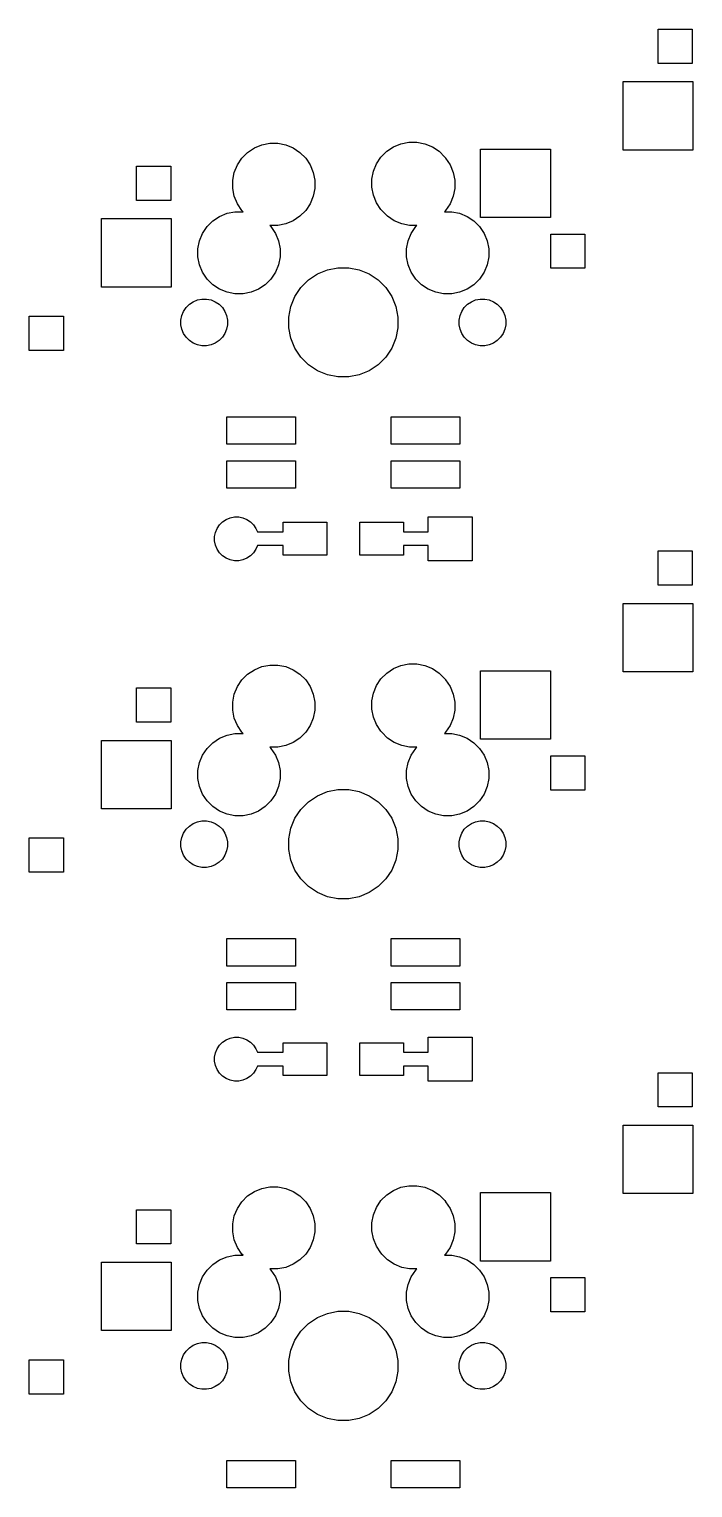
# Model space of a CAD drawing. Extents: x -9 to 124, y -88 to 15.
# Drawn here: x 26.6 to 50.9, y -39.5 to 13.7 of the extents above; entities that cross this region are included whole.
import ezdxf

# ---------------------------------------------------------------- set-up
doc = ezdxf.new("R2010")
doc.units = 0
doc.layers.add('BLACK', color=7, linetype='CONTINUOUS')

msp = doc.modelspace()

# ---------------------------------------------------------------- linework, layer by layer
at = {"layer": 'BLACK', "linetype": 'CONTINUOUS'}
for p, q in [((49.595, 12.455), (49.595, 13.705)), ((49.595, 13.705), (50.845, 13.705)), ((50.845, 13.705), (50.845, 12.455)), ((50.845, 12.455), (49.595, 12.455)), ((48.315, 9.29), (48.315, 11.79)), ((48.315, 11.79), (50.865, 11.79)), ((50.865, 11.79), (50.865, 9.29)), ((34.3949, 8.99619), (34.6038, 9.20513)), ((34.6038, 9.20513), (34.8495, 9.36928)), ((34.8495, 9.36928), (35.1225, 9.48236)), ((35.1225, 9.48236), (35.4123, 9.54)), ((35.4123, 9.54), (35.7077, 9.54)), ((35.7077, 9.54), (35.9975, 9.48236)), ((35.9975, 9.48236), (36.2705, 9.36928)), ((36.2705, 9.36928), (36.5162, 9.20513)), ((36.5162, 9.20513), (36.7251, 8.99619)), ((39.4749, 9.03619), (39.6838, 9.24513)), ((39.6838, 9.24513), (39.9295, 9.40928)), ((39.9295, 9.40928), (40.2025, 9.52236)), ((40.2025, 9.52236), (40.4923, 9.58)), ((40.4923, 9.58), (40.7877, 9.58)), ((40.7877, 9.58), (41.0775, 9.52236)), ((41.0775, 9.52236), (41.3505, 9.40928)), ((41.3505, 9.40928), (41.5962, 9.24513)), ((41.5962, 9.24513), (41.8051, 9.03619)), ((43.115, 6.83), (43.115, 9.33)), ((43.115, 9.33), (45.665, 9.33)), ((45.665, 9.33), (45.665, 6.83)), ((50.865, 9.29), (48.315, 9.29)), ((30.545, 7.455), (30.545, 8.705)), ((30.545, 8.705), (31.795, 8.705)), ((31.795, 8.705), (31.795, 7.455)), ((34.1176, 8.47753), (34.2307, 8.75052)), ((34.2307, 8.75052), (34.3949, 8.99619)), ((36.7251, 8.99619), (36.8893, 8.75052)), ((36.8893, 8.75052), (37.0024, 8.47753)), ((39.1976, 8.51753), (39.3107, 8.79052)), ((39.3107, 8.79052), (39.4749, 9.03619)), ((41.8051, 9.03619), (41.8253, 9.00606)), ((41.8253, 9.00606), (41.8351, 8.99619)), ((41.8351, 8.99619), (41.9993, 8.75052)), ((41.9993, 8.75052), (42.1124, 8.47753)), ((34.06, 8.18774), (34.1176, 8.47753)), ((34.06, 7.89226), (34.06, 8.18774)), ((37.0024, 8.47753), (37.06, 8.18774)), ((37.06, 8.18774), (37.06, 7.89226)), ((39.14, 8.22774), (39.1976, 8.51753)), ((39.14, 7.93226), (39.14, 8.22774)), ((42.1124, 8.47753), (42.17, 8.18774)), ((42.17, 8.18774), (42.17, 7.89226)), ((34.1176, 7.60247), (34.06, 7.89226)), ((34.2307, 7.32948), (34.1176, 7.60247)), ((37.0024, 7.60247), (36.8893, 7.32948)), ((37.06, 7.89226), (37.0024, 7.60247)), ((39.1976, 7.64247), (39.14, 7.93226)), ((39.3107, 7.36948), (39.1976, 7.64247)), ((42.1124, 7.60247), (41.9993, 7.32948)), ((42.17, 7.89226), (42.1124, 7.60247)), ((31.795, 7.455), (30.545, 7.455)), ((33.5795, 6.86928), (33.8525, 6.98236)), ((33.8525, 6.98236), (34.1423, 7.04)), ((34.1423, 7.04), (34.4377, 7.04)), ((34.3949, 7.08381), (34.2307, 7.32948)), ((34.4389, 7.03977), (34.3949, 7.08381)), ((34.4377, 7.04), (34.4389, 7.03977)), ((36.7251, 7.08381), (36.5162, 6.87487)), ((36.8893, 7.32948), (36.7251, 7.08381)), ((39.4749, 7.12381), (39.3107, 7.36948)), ((39.4847, 7.11394), (39.4749, 7.12381)), ((39.5049, 7.08381), (39.4847, 7.11394)), ((39.7138, 6.87487), (39.5049, 7.08381)), ((41.8351, 7.08381), (41.7913, 7.04)), ((41.7913, 7.04), (42.0577, 7.04)), ((41.9993, 7.32948), (41.8351, 7.08381)), ((42.0577, 7.04), (42.3475, 6.98236)), ((42.3475, 6.98236), (42.6205, 6.86928)), ((29.265, 4.29), (29.265, 6.79)), ((29.265, 6.79), (31.815, 6.79)), ((31.815, 6.79), (31.815, 4.29)), ((32.9607, 6.25052), (33.1249, 6.49619)), ((33.1249, 6.49619), (33.3338, 6.70513)), ((33.3338, 6.70513), (33.5795, 6.86928)), ((35.4123, 6.54), (35.4111, 6.54023)), ((35.4111, 6.54023), (35.4551, 6.49619)), ((35.7077, 6.54), (35.4123, 6.54)), ((35.4551, 6.49619), (35.6193, 6.25052)), ((35.9975, 6.59764), (35.7077, 6.54)), ((36.2705, 6.71072), (35.9975, 6.59764)), ((36.5162, 6.87487), (36.2705, 6.71072)), ((39.9595, 6.71072), (39.7138, 6.87487)), ((40.2325, 6.59764), (39.9595, 6.71072)), ((40.5223, 6.54), (40.2325, 6.59764)), ((40.7887, 6.54), (40.5223, 6.54)), ((40.5807, 6.25052), (40.7449, 6.49619)), ((40.7449, 6.49619), (40.7887, 6.54)), ((42.6205, 6.86928), (42.8662, 6.70513)), ((42.8662, 6.70513), (43.0751, 6.49619)), ((43.0751, 6.49619), (43.2393, 6.25052)), ((45.665, 6.83), (43.115, 6.83)), ((32.79, 5.68774), (32.8476, 5.97753)), ((32.8476, 5.97753), (32.9607, 6.25052)), ((35.6193, 6.25052), (35.7324, 5.97753)), ((35.7324, 5.97753), (35.79, 5.68774)), ((40.41, 5.68774), (40.4676, 5.97753)), ((40.4676, 5.97753), (40.5807, 6.25052)), ((43.2393, 6.25052), (43.3524, 5.97753)), ((43.3524, 5.97753), (43.41, 5.68774)), ((45.675, 4.975), (45.675, 6.225)), ((45.675, 6.225), (46.925, 6.225)), ((46.925, 6.225), (46.925, 4.975)), ((32.79, 5.39226), (32.79, 5.68774)), ((32.8476, 5.10247), (32.79, 5.39226)), ((35.79, 5.39226), (35.7324, 5.10247)), ((35.79, 5.68774), (35.79, 5.39226)), ((40.41, 5.39226), (40.41, 5.68774)), ((40.4676, 5.10247), (40.41, 5.39226)), ((43.41, 5.39226), (43.3524, 5.10247)), ((43.41, 5.68774), (43.41, 5.39226)), ((32.9607, 4.82948), (32.8476, 5.10247)), ((33.1249, 4.58381), (32.9607, 4.82948)), ((35.6193, 4.82948), (35.4551, 4.58381)), ((35.7324, 5.10247), (35.6193, 4.82948)), ((37.1555, 4.76697), (37.5184, 4.91728)), ((37.5184, 4.91728), (37.9036, 4.9939)), ((37.9036, 4.9939), (38.2964, 4.9939)), ((38.2964, 4.9939), (38.6816, 4.91728)), ((38.6816, 4.91728), (39.0445, 4.76697)), ((40.5807, 4.82948), (40.4676, 5.10247)), ((40.7449, 4.58381), (40.5807, 4.82948)), ((43.2393, 4.82948), (43.0751, 4.58381)), ((43.3524, 5.10247), (43.2393, 4.82948)), ((46.925, 4.975), (45.675, 4.975)), ((31.815, 4.29), (29.265, 4.29)), ((33.3338, 4.37487), (33.1249, 4.58381)), ((33.5795, 4.21072), (33.3338, 4.37487)), ((35.2462, 4.37487), (35.0005, 4.21072)), ((35.4551, 4.58381), (35.2462, 4.37487)), ((36.333, 3.94447), (36.5512, 4.27104)), ((36.5512, 4.27104), (36.829, 4.54876)), ((36.829, 4.54876), (37.1555, 4.76697)), ((39.0445, 4.76697), (39.371, 4.54876)), ((39.371, 4.54876), (39.6488, 4.27104)), ((39.6488, 4.27104), (39.867, 3.94447)), ((40.9538, 4.37487), (40.7449, 4.58381)), ((41.1995, 4.21072), (40.9538, 4.37487)), ((42.8662, 4.37487), (42.6205, 4.21072)), ((43.0751, 4.58381), (42.8662, 4.37487)), ((32.4776, 3.66094), (32.6169, 3.75406)), ((32.6169, 3.75406), (32.7718, 3.8182)), ((32.7718, 3.8182), (32.9362, 3.8509)), ((32.9362, 3.8509), (33.1038, 3.8509)), ((33.1038, 3.8509), (33.2682, 3.8182)), ((33.2682, 3.8182), (33.4231, 3.75406)), ((33.4231, 3.75406), (33.5624, 3.66094)), ((33.8525, 4.09764), (33.5795, 4.21072)), ((34.1423, 4.04), (33.8525, 4.09764)), ((34.4377, 4.04), (34.1423, 4.04)), ((34.7275, 4.09764), (34.4377, 4.04)), ((35.0005, 4.21072), (34.7275, 4.09764)), ((36.1827, 3.5816), (36.333, 3.94447)), ((39.867, 3.94447), (40.0173, 3.5816)), ((41.4725, 4.09764), (41.1995, 4.21072)), ((41.7623, 4.04), (41.4725, 4.09764)), ((42.0577, 4.04), (41.7623, 4.04)), ((42.3475, 4.09764), (42.0577, 4.04)), ((42.6205, 4.21072), (42.3475, 4.09764)), ((42.6376, 3.66094), (42.7769, 3.75406)), ((42.7769, 3.75406), (42.9318, 3.8182)), ((42.9318, 3.8182), (43.0962, 3.8509)), ((43.0962, 3.8509), (43.2638, 3.8509)), ((43.2638, 3.8509), (43.4282, 3.8182)), ((43.4282, 3.8182), (43.5831, 3.75406)), ((43.5831, 3.75406), (43.7224, 3.66094)), ((26.625, 1.975), (26.625, 3.225)), ((26.625, 3.225), (27.875, 3.225)), ((27.875, 3.225), (27.875, 1.975)), ((32.1691, 3.08381), (32.2018, 3.2482)), ((32.2018, 3.2482), (32.2659, 3.40305)), ((32.2659, 3.40305), (32.3591, 3.54242)), ((32.3591, 3.54242), (32.4776, 3.66094)), ((33.5624, 3.66094), (33.6809, 3.54242)), ((33.6809, 3.54242), (33.7741, 3.40305)), ((33.7741, 3.40305), (33.8382, 3.2482)), ((33.8382, 3.2482), (33.8709, 3.08381)), ((36.1061, 3.19638), (36.1827, 3.5816)), ((36.1061, 2.80362), (36.1061, 3.19638)), ((40.0173, 3.5816), (40.0939, 3.19638)), ((40.0939, 3.19638), (40.0939, 2.80362)), ((42.3291, 3.08381), (42.3618, 3.2482)), ((42.3618, 3.2482), (42.4259, 3.40305)), ((42.4259, 3.40305), (42.5191, 3.54242)), ((42.5191, 3.54242), (42.6376, 3.66094)), ((43.7224, 3.66094), (43.8409, 3.54242)), ((43.8409, 3.54242), (43.9341, 3.40305)), ((43.9341, 3.40305), (43.9982, 3.2482)), ((43.9982, 3.2482), (44.0309, 3.08381)), ((32.1691, 2.91619), (32.1691, 3.08381)), ((32.2018, 2.7518), (32.1691, 2.91619)), ((32.2659, 2.59695), (32.2018, 2.7518)), ((33.8382, 2.7518), (33.7741, 2.59695)), ((33.8709, 2.91619), (33.8382, 2.7518)), ((33.8709, 3.08381), (33.8709, 2.91619)), ((36.1827, 2.4184), (36.1061, 2.80362)), ((40.0939, 2.80362), (40.0173, 2.4184)), ((42.3291, 2.91619), (42.3291, 3.08381)), ((42.3618, 2.7518), (42.3291, 2.91619)), ((42.4259, 2.59695), (42.3618, 2.7518)), ((43.9982, 2.7518), (43.9341, 2.59695)), ((44.0309, 2.91619), (43.9982, 2.7518)), ((44.0309, 3.08381), (44.0309, 2.91619)), ((32.3591, 2.45758), (32.2659, 2.59695)), ((32.4776, 2.33906), (32.3591, 2.45758)), ((32.6169, 2.24594), (32.4776, 2.33906)), ((32.7718, 2.1818), (32.6169, 2.24594)), ((32.9362, 2.1491), (32.7718, 2.1818)), ((33.1038, 2.1491), (32.9362, 2.1491)), ((33.2682, 2.1818), (33.1038, 2.1491)), ((33.4231, 2.24594), (33.2682, 2.1818)), ((33.5624, 2.33906), (33.4231, 2.24594)), ((33.6809, 2.45758), (33.5624, 2.33906)), ((33.7741, 2.59695), (33.6809, 2.45758)), ((36.333, 2.05553), (36.1827, 2.4184)), ((40.0173, 2.4184), (39.867, 2.05553)), ((42.5191, 2.45758), (42.4259, 2.59695)), ((42.6376, 2.33906), (42.5191, 2.45758)), ((42.7769, 2.24594), (42.6376, 2.33906)), ((42.9318, 2.1818), (42.7769, 2.24594)), ((43.0962, 2.1491), (42.9318, 2.1818)), ((43.2638, 2.1491), (43.0962, 2.1491)), ((43.4282, 2.1818), (43.2638, 2.1491)), ((43.5831, 2.24594), (43.4282, 2.1818)), ((43.7224, 2.33906), (43.5831, 2.24594)), ((43.8409, 2.45758), (43.7224, 2.33906)), ((43.9341, 2.59695), (43.8409, 2.45758)), ((27.875, 1.975), (26.625, 1.975)), ((36.5512, 1.72896), (36.333, 2.05553)), ((36.829, 1.45124), (36.5512, 1.72896)), ((39.6488, 1.72896), (39.371, 1.45124)), ((39.867, 2.05553), (39.6488, 1.72896)), ((37.1555, 1.23303), (36.829, 1.45124)), ((37.5184, 1.08272), (37.1555, 1.23303)), ((37.9036, 1.0061), (37.5184, 1.08272)), ((38.6816, 1.08272), (38.2964, 1.0061)), ((39.0445, 1.23303), (38.6816, 1.08272)), ((39.371, 1.45124), (39.0445, 1.23303)), ((38.2964, 1.0061), (37.9036, 1.0061)), ((33.85, -1.45), (33.85, -0.45)), ((33.85, -0.45), (36.35, -0.45)), ((36.35, -0.45), (36.35, -1.45)), ((39.85, -1.45), (39.85, -0.45)), ((39.85, -0.45), (42.35, -0.45)), ((42.35, -0.45), (42.35, -1.45)), ((36.35, -1.45), (33.85, -1.45)), ((42.35, -1.45), (39.85, -1.45)), ((33.85, -3.05), (33.85, -2.05)), ((33.85, -2.05), (36.35, -2.05)), ((36.35, -2.05), (36.35, -3.05)), ((39.85, -3.05), (39.85, -2.05)), ((39.85, -2.05), (42.35, -2.05)), ((42.35, -2.05), (42.35, -3.05)), ((36.35, -3.05), (33.85, -3.05)), ((42.35, -3.05), (39.85, -3.05)), ((33.69, -4.2786), (33.8211, -4.19105)), ((33.8211, -4.19105), (33.9666, -4.13074)), ((33.9666, -4.13074), (34.1212, -4.1)), ((34.1212, -4.1), (34.2788, -4.1)), ((34.2788, -4.1), (34.4334, -4.13074)), ((34.4334, -4.13074), (34.5789, -4.19105)), ((34.5789, -4.19105), (34.71, -4.2786)), ((41.2, -4.65), (41.2, -4.1)), ((41.2, -4.1), (42.8, -4.1)), ((42.8, -4.1), (42.8, -5.7)), ((33.4, -4.82121), (33.4307, -4.66665)), ((33.4307, -4.66665), (33.491, -4.52106)), ((33.491, -4.52106), (33.5786, -4.39003)), ((33.5786, -4.39003), (33.69, -4.2786)), ((34.71, -4.2786), (34.8214, -4.39003)), ((34.8214, -4.39003), (34.909, -4.52106)), ((34.909, -4.52106), (34.9624, -4.65)), ((34.9624, -4.65), (35.9, -4.65)), ((35.9, -4.65), (35.9, -4.3)), ((35.9, -4.3), (37.5, -4.3)), ((37.5, -4.3), (37.5, -5.5)), ((38.7, -5.5), (38.7, -4.3)), ((38.7, -4.3), (40.3, -4.3)), ((40.3, -4.3), (40.3, -4.65)), ((40.3, -4.65), (41.2, -4.65)), ((33.4, -4.97879), (33.4, -4.82121)), ((33.4307, -5.13335), (33.4, -4.97879)), ((33.491, -5.27894), (33.4307, -5.13335)), ((33.5786, -5.40997), (33.491, -5.27894)), ((34.909, -5.27894), (34.8214, -5.40997)), ((34.9624, -5.15), (34.909, -5.27894)), ((35.9, -5.15), (34.9624, -5.15)), ((35.9, -5.5), (35.9, -5.15)), ((41.2, -5.15), (40.3, -5.15)), ((40.3, -5.15), (40.3, -5.5)), ((41.2, -5.7), (41.2, -5.15)), ((33.69, -5.5214), (33.5786, -5.40997)), ((33.8211, -5.60895), (33.69, -5.5214)), ((33.9666, -5.66926), (33.8211, -5.60895)), ((34.1212, -5.7), (33.9666, -5.66926)), ((34.2788, -5.7), (34.1212, -5.7)), ((34.4334, -5.66926), (34.2788, -5.7)), ((34.5789, -5.60895), (34.4334, -5.66926)), ((34.71, -5.5214), (34.5789, -5.60895)), ((34.8214, -5.40997), (34.71, -5.5214)), ((37.5, -5.5), (35.9, -5.5)), ((40.3, -5.5), (38.7, -5.5)), ((42.8, -5.7), (41.2, -5.7)), ((49.595, -6.595), (49.595, -5.345)), ((49.595, -5.345), (50.845, -5.345)), ((50.845, -5.345), (50.845, -6.595)), ((50.845, -6.595), (49.595, -6.595)), ((48.315, -9.76), (48.315, -7.26)), ((48.315, -7.26), (50.865, -7.26)), ((50.865, -7.26), (50.865, -9.76)), ((34.8495, -9.68072), (35.1225, -9.56764)), ((35.1225, -9.56764), (35.4123, -9.51)), ((35.4123, -9.51), (35.7077, -9.51)), ((35.7077, -9.51), (35.9975, -9.56764)), ((35.9975, -9.56764), (36.2705, -9.68072)), ((39.9295, -9.64072), (40.2025, -9.52764)), ((40.2025, -9.52764), (40.4923, -9.47)), ((40.4923, -9.47), (40.7877, -9.47)), ((40.7877, -9.47), (41.0775, -9.52764)), ((41.0775, -9.52764), (41.3505, -9.64072)), ((34.2307, -10.2995), (34.3949, -10.0538)), ((34.3949, -10.0538), (34.6038, -9.84487)), ((34.6038, -9.84487), (34.8495, -9.68072)), ((36.2705, -9.68072), (36.5162, -9.84487)), ((36.5162, -9.84487), (36.7251, -10.0538)), ((36.7251, -10.0538), (36.8893, -10.2995)), ((39.3107, -10.2595), (39.4749, -10.0138)), ((39.4749, -10.0138), (39.6838, -9.80487)), ((39.6838, -9.80487), (39.9295, -9.64072)), ((41.3505, -9.64072), (41.5962, -9.80487)), ((41.5962, -9.80487), (41.8051, -10.0138)), ((41.8051, -10.0138), (41.8253, -10.0439)), ((41.8253, -10.0439), (41.8351, -10.0538)), ((41.8351, -10.0538), (41.9993, -10.2995)), ((43.115, -12.22), (43.115, -9.72)), ((43.115, -9.72), (45.665, -9.72)), ((45.665, -9.72), (45.665, -12.22)), ((50.865, -9.76), (48.315, -9.76)), ((30.545, -11.595), (30.545, -10.345)), ((30.545, -10.345), (31.795, -10.345)), ((31.795, -10.345), (31.795, -11.595)), ((34.06, -10.8623), (34.1176, -10.5725)), ((34.1176, -10.5725), (34.2307, -10.2995)), ((36.8893, -10.2995), (37.0024, -10.5725)), ((37.0024, -10.5725), (37.06, -10.8623)), ((39.14, -10.8223), (39.1976, -10.5325)), ((39.1976, -10.5325), (39.3107, -10.2595)), ((41.9993, -10.2995), (42.1124, -10.5725)), ((42.1124, -10.5725), (42.17, -10.8623)), ((34.06, -11.1577), (34.06, -10.8623)), ((34.1176, -11.4475), (34.06, -11.1577)), ((37.06, -11.1577), (37.0024, -11.4475)), ((37.06, -10.8623), (37.06, -11.1577)), ((39.14, -11.1177), (39.14, -10.8223)), ((39.1976, -11.4075), (39.14, -11.1177)), ((42.17, -11.1577), (42.1124, -11.4475)), ((42.17, -10.8623), (42.17, -11.1577)), ((31.795, -11.595), (30.545, -11.595)), ((34.2307, -11.7205), (34.1176, -11.4475)), ((37.0024, -11.4475), (36.8893, -11.7205)), ((39.3107, -11.6805), (39.1976, -11.4075)), ((39.4749, -11.9262), (39.3107, -11.6805)), ((42.1124, -11.4475), (41.9993, -11.7205)), ((33.3338, -12.3449), (33.5795, -12.1807)), ((33.5795, -12.1807), (33.8525, -12.0676)), ((33.8525, -12.0676), (34.1423, -12.01)), ((34.1423, -12.01), (34.4377, -12.01)), ((34.3949, -11.9662), (34.2307, -11.7205)), ((34.4389, -12.0102), (34.3949, -11.9662)), ((34.4377, -12.01), (34.4389, -12.0102)), ((36.5162, -12.1751), (36.2705, -12.3393)), ((36.7251, -11.9662), (36.5162, -12.1751)), ((36.8893, -11.7205), (36.7251, -11.9662)), ((39.4847, -11.9361), (39.4749, -11.9262)), ((39.5049, -11.9662), (39.4847, -11.9361)), ((39.7138, -12.1751), (39.5049, -11.9662)), ((39.9595, -12.3393), (39.7138, -12.1751)), ((41.8351, -11.9662), (41.7913, -12.01)), ((41.7913, -12.01), (42.0577, -12.01)), ((41.9993, -11.7205), (41.8351, -11.9662)), ((42.0577, -12.01), (42.3475, -12.0676)), ((42.3475, -12.0676), (42.6205, -12.1807)), ((42.6205, -12.1807), (42.8662, -12.3449)), ((45.665, -12.22), (43.115, -12.22)), ((29.265, -14.76), (29.265, -12.26)), ((29.265, -12.26), (31.815, -12.26)), ((31.815, -12.26), (31.815, -14.76)), ((32.9607, -12.7995), (33.1249, -12.5538)), ((33.1249, -12.5538), (33.3338, -12.3449)), ((35.4123, -12.51), (35.4111, -12.5098)), ((35.4111, -12.5098), (35.4551, -12.5538)), ((35.7077, -12.51), (35.4123, -12.51)), ((35.4551, -12.5538), (35.6193, -12.7995)), ((35.9975, -12.4524), (35.7077, -12.51)), ((36.2705, -12.3393), (35.9975, -12.4524)), ((40.2325, -12.4524), (39.9595, -12.3393)), ((40.5223, -12.51), (40.2325, -12.4524)), ((40.7887, -12.51), (40.5223, -12.51)), ((40.5807, -12.7995), (40.7449, -12.5538)), ((40.7449, -12.5538), (40.7887, -12.51)), ((42.8662, -12.3449), (43.0751, -12.5538)), ((43.0751, -12.5538), (43.2393, -12.7995)), ((32.79, -13.3623), (32.8476, -13.0725)), ((32.8476, -13.0725), (32.9607, -12.7995)), ((35.6193, -12.7995), (35.7324, -13.0725)), ((35.7324, -13.0725), (35.79, -13.3623)), ((40.41, -13.3623), (40.4676, -13.0725)), ((40.4676, -13.0725), (40.5807, -12.7995)), ((43.2393, -12.7995), (43.3524, -13.0725)), ((43.3524, -13.0725), (43.41, -13.3623)), ((45.675, -14.075), (45.675, -12.825)), ((45.675, -12.825), (46.925, -12.825)), ((46.925, -12.825), (46.925, -14.075)), ((32.79, -13.6577), (32.79, -13.3623)), ((32.8476, -13.9475), (32.79, -13.6577)), ((35.79, -13.6577), (35.7324, -13.9475)), ((35.79, -13.3623), (35.79, -13.6577)), ((40.41, -13.6577), (40.41, -13.3623)), ((40.4676, -13.9475), (40.41, -13.6577)), ((43.41, -13.6577), (43.3524, -13.9475)), ((43.41, -13.3623), (43.41, -13.6577)), ((32.9607, -14.2205), (32.8476, -13.9475)), ((33.1249, -14.4662), (32.9607, -14.2205)), ((35.6193, -14.2205), (35.4551, -14.4662)), ((35.7324, -13.9475), (35.6193, -14.2205)), ((36.829, -14.5012), (37.1555, -14.283)), ((37.1555, -14.283), (37.5184, -14.1327)), ((37.5184, -14.1327), (37.9036, -14.0561)), ((37.9036, -14.0561), (38.2964, -14.0561)), ((38.2964, -14.0561), (38.6816, -14.1327)), ((38.6816, -14.1327), (39.0445, -14.283)), ((39.0445, -14.283), (39.371, -14.5012)), ((40.5807, -14.2205), (40.4676, -13.9475)), ((40.7449, -14.4662), (40.5807, -14.2205)), ((43.2393, -14.2205), (43.0751, -14.4662)), ((43.3524, -13.9475), (43.2393, -14.2205)), ((46.925, -14.075), (45.675, -14.075)), ((31.815, -14.76), (29.265, -14.76)), ((33.3338, -14.6751), (33.1249, -14.4662)), ((33.5795, -14.8393), (33.3338, -14.6751)), ((33.8525, -14.9524), (33.5795, -14.8393)), ((35.0005, -14.8393), (34.7275, -14.9524)), ((35.2462, -14.6751), (35.0005, -14.8393)), ((35.4551, -14.4662), (35.2462, -14.6751)), ((36.333, -15.1055), (36.5512, -14.779)), ((36.5512, -14.779), (36.829, -14.5012)), ((39.371, -14.5012), (39.6488, -14.779)), ((39.6488, -14.779), (39.867, -15.1055)), ((40.9538, -14.6751), (40.7449, -14.4662)), ((41.1995, -14.8393), (40.9538, -14.6751)), ((41.4725, -14.9524), (41.1995, -14.8393)), ((42.6205, -14.8393), (42.3475, -14.9524)), ((42.8662, -14.6751), (42.6205, -14.8393)), ((43.0751, -14.4662), (42.8662, -14.6751)), ((32.3591, -15.5076), (32.4776, -15.3891)), ((32.4776, -15.3891), (32.6169, -15.2959)), ((32.6169, -15.2959), (32.7718, -15.2318)), ((32.7718, -15.2318), (32.9362, -15.1991)), ((32.9362, -15.1991), (33.1038, -15.1991)), ((33.1038, -15.1991), (33.2682, -15.2318)), ((33.2682, -15.2318), (33.4231, -15.2959)), ((33.4231, -15.2959), (33.5624, -15.3891)), ((33.5624, -15.3891), (33.6809, -15.5076)), ((34.1423, -15.01), (33.8525, -14.9524)), ((34.4377, -15.01), (34.1423, -15.01)), ((34.7275, -14.9524), (34.4377, -15.01)), ((36.1827, -15.4684), (36.333, -15.1055)), ((39.867, -15.1055), (40.0173, -15.4684)), ((41.7623, -15.01), (41.4725, -14.9524)), ((42.0577, -15.01), (41.7623, -15.01)), ((42.3475, -14.9524), (42.0577, -15.01)), ((42.5191, -15.5076), (42.6376, -15.3891)), ((42.6376, -15.3891), (42.7769, -15.2959)), ((42.7769, -15.2959), (42.9318, -15.2318)), ((42.9318, -15.2318), (43.0962, -15.1991)), ((43.0962, -15.1991), (43.2638, -15.1991)), ((43.2638, -15.1991), (43.4282, -15.2318)), ((43.4282, -15.2318), (43.5831, -15.2959)), ((43.5831, -15.2959), (43.7224, -15.3891)), ((43.7224, -15.3891), (43.8409, -15.5076)), ((26.625, -17.075), (26.625, -15.825)), ((26.625, -15.825), (27.875, -15.825)), ((27.875, -15.825), (27.875, -17.075)), ((32.1691, -15.9662), (32.2018, -15.8018)), ((32.1691, -16.1338), (32.1691, -15.9662)), ((32.2018, -15.8018), (32.2659, -15.6469)), ((32.2659, -15.6469), (32.3591, -15.5076)), ((33.6809, -15.5076), (33.7741, -15.6469)), ((33.7741, -15.6469), (33.8382, -15.8018)), ((33.8382, -15.8018), (33.8709, -15.9662)), ((33.8709, -15.9662), (33.8709, -16.1338)), ((36.1061, -15.8536), (36.1827, -15.4684)), ((36.1061, -16.2464), (36.1061, -15.8536)), ((40.0173, -15.4684), (40.0939, -15.8536)), ((40.0939, -15.8536), (40.0939, -16.2464)), ((42.3291, -15.9662), (42.3618, -15.8018)), ((42.3291, -16.1338), (42.3291, -15.9662)), ((42.3618, -15.8018), (42.4259, -15.6469)), ((42.4259, -15.6469), (42.5191, -15.5076)), ((43.8409, -15.5076), (43.9341, -15.6469)), ((43.9341, -15.6469), (43.9982, -15.8018)), ((43.9982, -15.8018), (44.0309, -15.9662)), ((44.0309, -15.9662), (44.0309, -16.1338)), ((32.2018, -16.2982), (32.1691, -16.1338)), ((32.2659, -16.4531), (32.2018, -16.2982)), ((32.3591, -16.5924), (32.2659, -16.4531)), ((33.7741, -16.4531), (33.6809, -16.5924)), ((33.8382, -16.2982), (33.7741, -16.4531)), ((33.8709, -16.1338), (33.8382, -16.2982)), ((36.1827, -16.6316), (36.1061, -16.2464)), ((40.0939, -16.2464), (40.0173, -16.6316)), ((42.3618, -16.2982), (42.3291, -16.1338)), ((42.4259, -16.4531), (42.3618, -16.2982)), ((42.5191, -16.5924), (42.4259, -16.4531)), ((43.9341, -16.4531), (43.8409, -16.5924)), ((43.9982, -16.2982), (43.9341, -16.4531)), ((44.0309, -16.1338), (43.9982, -16.2982)), ((32.4776, -16.7109), (32.3591, -16.5924)), ((32.6169, -16.8041), (32.4776, -16.7109)), ((32.7718, -16.8682), (32.6169, -16.8041)), ((32.9362, -16.9009), (32.7718, -16.8682)), ((33.1038, -16.9009), (32.9362, -16.9009)), ((33.2682, -16.8682), (33.1038, -16.9009)), ((33.4231, -16.8041), (33.2682, -16.8682)), ((33.5624, -16.7109), (33.4231, -16.8041)), ((33.6809, -16.5924), (33.5624, -16.7109)), ((36.333, -16.9945), (36.1827, -16.6316)), ((36.5512, -17.321), (36.333, -16.9945)), ((39.867, -16.9945), (39.6488, -17.321)), ((40.0173, -16.6316), (39.867, -16.9945)), ((42.6376, -16.7109), (42.5191, -16.5924)), ((42.7769, -16.8041), (42.6376, -16.7109)), ((42.9318, -16.8682), (42.7769, -16.8041)), ((43.0962, -16.9009), (42.9318, -16.8682)), ((43.2638, -16.9009), (43.0962, -16.9009)), ((43.4282, -16.8682), (43.2638, -16.9009)), ((43.5831, -16.8041), (43.4282, -16.8682)), ((43.7224, -16.7109), (43.5831, -16.8041)), ((43.8409, -16.5924), (43.7224, -16.7109)), ((27.875, -17.075), (26.625, -17.075)), ((36.829, -17.5988), (36.5512, -17.321)), ((39.6488, -17.321), (39.371, -17.5988)), ((37.1555, -17.817), (36.829, -17.5988)), ((37.5184, -17.9673), (37.1555, -17.817)), ((37.9036, -18.0439), (37.5184, -17.9673)), ((38.2964, -18.0439), (37.9036, -18.0439)), ((38.6816, -17.9673), (38.2964, -18.0439)), ((39.0445, -17.817), (38.6816, -17.9673)), ((39.371, -17.5988), (39.0445, -17.817)), ((33.85, -20.5), (33.85, -19.5)), ((33.85, -19.5), (36.35, -19.5)), ((36.35, -19.5), (36.35, -20.5)), ((39.85, -20.5), (39.85, -19.5)), ((39.85, -19.5), (42.35, -19.5)), ((42.35, -19.5), (42.35, -20.5)), ((36.35, -20.5), (33.85, -20.5)), ((42.35, -20.5), (39.85, -20.5)), ((33.85, -22.1), (33.85, -21.1)), ((33.85, -21.1), (36.35, -21.1)), ((36.35, -21.1), (36.35, -22.1)), ((39.85, -22.1), (39.85, -21.1)), ((39.85, -21.1), (42.35, -21.1)), ((42.35, -21.1), (42.35, -22.1)), ((36.35, -22.1), (33.85, -22.1)), ((42.35, -22.1), (39.85, -22.1)), ((33.491, -23.5211), (33.5786, -23.39)), ((33.5786, -23.39), (33.69, -23.2786)), ((33.69, -23.2786), (33.8211, -23.191)), ((33.8211, -23.191), (33.9666, -23.1307)), ((33.9666, -23.1307), (34.1212, -23.1)), ((34.1212, -23.1), (34.2788, -23.1)), ((34.2788, -23.1), (34.4334, -23.1307)), ((34.4334, -23.1307), (34.5789, -23.191)), ((34.5789, -23.191), (34.71, -23.2786)), ((34.71, -23.2786), (34.8214, -23.39)), ((34.8214, -23.39), (34.909, -23.5211)), ((35.9, -23.65), (35.9, -23.3)), ((35.9, -23.3), (37.5, -23.3)), ((37.5, -23.3), (37.5, -24.5)), ((38.7, -24.5), (38.7, -23.3)), ((38.7, -23.3), (40.3, -23.3)), ((40.3, -23.3), (40.3, -23.65)), ((41.2, -23.65), (41.2, -23.1)), ((41.2, -23.1), (42.8, -23.1)), ((42.8, -23.1), (42.8, -24.7)), ((33.4, -23.8212), (33.4307, -23.6666)), ((33.4, -23.9788), (33.4, -23.8212)), ((33.4307, -23.6666), (33.491, -23.5211)), ((34.909, -23.5211), (34.9624, -23.65)), ((34.9624, -23.65), (35.9, -23.65)), ((40.3, -23.65), (41.2, -23.65)), ((33.4307, -24.1334), (33.4, -23.9788)), ((33.491, -24.2789), (33.4307, -24.1334)), ((33.5786, -24.41), (33.491, -24.2789)), ((33.69, -24.5214), (33.5786, -24.41)), ((34.8214, -24.41), (34.71, -24.5214)), ((34.909, -24.2789), (34.8214, -24.41)), ((34.9624, -24.15), (34.909, -24.2789)), ((35.9, -24.15), (34.9624, -24.15)), ((35.9, -24.5), (35.9, -24.15)), ((41.2, -24.15), (40.3, -24.15)), ((40.3, -24.15), (40.3, -24.5)), ((41.2, -24.7), (41.2, -24.15)), ((49.595, -25.645), (49.595, -24.395)), ((49.595, -24.395), (50.845, -24.395)), ((50.845, -24.395), (50.845, -25.645)), ((33.8211, -24.609), (33.69, -24.5214)), ((33.9666, -24.6693), (33.8211, -24.609)), ((34.1212, -24.7), (33.9666, -24.6693)), ((34.2788, -24.7), (34.1212, -24.7)), ((34.4334, -24.6693), (34.2788, -24.7)), ((34.5789, -24.609), (34.4334, -24.6693)), ((34.71, -24.5214), (34.5789, -24.609)), ((37.5, -24.5), (35.9, -24.5)), ((40.3, -24.5), (38.7, -24.5)), ((42.8, -24.7), (41.2, -24.7)), ((50.845, -25.645), (49.595, -25.645)), ((48.315, -28.81), (48.315, -26.31)), ((48.315, -26.31), (50.865, -26.31)), ((50.865, -26.31), (50.865, -28.81)), ((34.6038, -28.8949), (34.8495, -28.7307)), ((34.8495, -28.7307), (35.1225, -28.6176)), ((35.1225, -28.6176), (35.4123, -28.56)), ((35.4123, -28.56), (35.7077, -28.56)), ((35.7077, -28.56), (35.9975, -28.6176)), ((35.9975, -28.6176), (36.2705, -28.7307)), ((36.2705, -28.7307), (36.5162, -28.8949)), ((39.6838, -28.8549), (39.9295, -28.6907)), ((39.9295, -28.6907), (40.2025, -28.5776)), ((40.2025, -28.5776), (40.4923, -28.52)), ((40.4923, -28.52), (40.7877, -28.52)), ((40.7877, -28.52), (41.0775, -28.5776)), ((41.0775, -28.5776), (41.3505, -28.6907)), ((41.3505, -28.6907), (41.5962, -28.8549)), ((34.2307, -29.3495), (34.3949, -29.1038)), ((34.3949, -29.1038), (34.6038, -28.8949)), ((36.5162, -28.8949), (36.7251, -29.1038)), ((36.7251, -29.1038), (36.8893, -29.3495)), ((39.3107, -29.3095), (39.4749, -29.0638)), ((39.4749, -29.0638), (39.6838, -28.8549)), ((41.5962, -28.8549), (41.8051, -29.0638)), ((41.8051, -29.0638), (41.8253, -29.0939)), ((41.8253, -29.0939), (41.8351, -29.1038)), ((41.8351, -29.1038), (41.9993, -29.3495)), ((43.115, -31.27), (43.115, -28.77)), ((43.115, -28.77), (45.665, -28.77)), ((45.665, -28.77), (45.665, -31.27)), ((50.865, -28.81), (48.315, -28.81)), ((30.545, -30.645), (30.545, -29.395)), ((30.545, -29.395), (31.795, -29.395)), ((31.795, -29.395), (31.795, -30.645)), ((34.06, -29.9123), (34.1176, -29.6225)), ((34.1176, -29.6225), (34.2307, -29.3495)), ((36.8893, -29.3495), (37.0024, -29.6225)), ((37.0024, -29.6225), (37.06, -29.9123)), ((39.14, -29.8723), (39.1976, -29.5825)), ((39.1976, -29.5825), (39.3107, -29.3095)), ((41.9993, -29.3495), (42.1124, -29.6225)), ((42.1124, -29.6225), (42.17, -29.9123)), ((34.06, -30.2077), (34.06, -29.9123)), ((34.1176, -30.4975), (34.06, -30.2077)), ((37.06, -30.2077), (37.0024, -30.4975)), ((37.06, -29.9123), (37.06, -30.2077)), ((39.14, -30.1677), (39.14, -29.8723)), ((39.1976, -30.4575), (39.14, -30.1677)), ((42.17, -30.2077), (42.1124, -30.4975)), ((42.17, -29.9123), (42.17, -30.2077)), ((31.795, -30.645), (30.545, -30.645)), ((34.2307, -30.7705), (34.1176, -30.4975)), ((34.3949, -31.0162), (34.2307, -30.7705)), ((36.8893, -30.7705), (36.7251, -31.0162)), ((37.0024, -30.4975), (36.8893, -30.7705)), ((39.3107, -30.7305), (39.1976, -30.4575)), ((39.4749, -30.9762), (39.3107, -30.7305)), ((41.9993, -30.7705), (41.8351, -31.0162)), ((42.1124, -30.4975), (41.9993, -30.7705)), ((29.265, -33.81), (29.265, -31.31)), ((29.265, -31.31), (31.815, -31.31)), ((31.815, -31.31), (31.815, -33.81)), ((33.1249, -31.6038), (33.3338, -31.3949)), ((33.3338, -31.3949), (33.5795, -31.2307)), ((33.5795, -31.2307), (33.8525, -31.1176)), ((33.8525, -31.1176), (34.1423, -31.06)), ((34.1423, -31.06), (34.4377, -31.06)), ((34.4389, -31.0602), (34.3949, -31.0162)), ((34.4377, -31.06), (34.4389, -31.0602)), ((36.2705, -31.3893), (35.9975, -31.5024)), ((36.5162, -31.2251), (36.2705, -31.3893)), ((36.7251, -31.0162), (36.5162, -31.2251)), ((39.4847, -30.9861), (39.4749, -30.9762)), ((39.5049, -31.0162), (39.4847, -30.9861)), ((39.7138, -31.2251), (39.5049, -31.0162)), ((39.9595, -31.3893), (39.7138, -31.2251)), ((40.2325, -31.5024), (39.9595, -31.3893)), ((41.8351, -31.0162), (41.7913, -31.06)), ((41.7913, -31.06), (42.0577, -31.06)), ((42.0577, -31.06), (42.3475, -31.1176)), ((42.3475, -31.1176), (42.6205, -31.2307)), ((42.6205, -31.2307), (42.8662, -31.3949)), ((42.8662, -31.3949), (43.0751, -31.6038)), ((45.665, -31.27), (43.115, -31.27)), ((32.8476, -32.1225), (32.9607, -31.8495)), ((32.9607, -31.8495), (33.1249, -31.6038)), ((35.4123, -31.56), (35.4111, -31.5598)), ((35.4111, -31.5598), (35.4551, -31.6038)), ((35.7077, -31.56), (35.4123, -31.56)), ((35.4551, -31.6038), (35.6193, -31.8495)), ((35.6193, -31.8495), (35.7324, -32.1225)), ((35.9975, -31.5024), (35.7077, -31.56)), ((40.5223, -31.56), (40.2325, -31.5024)), ((40.4676, -32.1225), (40.5807, -31.8495)), ((40.7887, -31.56), (40.5223, -31.56)), ((40.5807, -31.8495), (40.7449, -31.6038)), ((40.7449, -31.6038), (40.7887, -31.56)), ((43.0751, -31.6038), (43.2393, -31.8495)), ((43.2393, -31.8495), (43.3524, -32.1225)), ((45.675, -33.125), (45.675, -31.875)), ((45.675, -31.875), (46.925, -31.875)), ((46.925, -31.875), (46.925, -33.125)), ((32.79, -32.4123), (32.8476, -32.1225)), ((32.79, -32.7077), (32.79, -32.4123)), ((35.7324, -32.1225), (35.79, -32.4123)), ((35.79, -32.4123), (35.79, -32.7077)), ((40.41, -32.4123), (40.4676, -32.1225)), ((40.41, -32.7077), (40.41, -32.4123)), ((43.3524, -32.1225), (43.41, -32.4123)), ((43.41, -32.4123), (43.41, -32.7077)), ((32.8476, -32.9975), (32.79, -32.7077)), ((32.9607, -33.2705), (32.8476, -32.9975)), ((35.7324, -32.9975), (35.6193, -33.2705)), ((35.79, -32.7077), (35.7324, -32.9975)), ((40.4676, -32.9975), (40.41, -32.7077)), ((40.5807, -33.2705), (40.4676, -32.9975)), ((43.3524, -32.9975), (43.2393, -33.2705)), ((43.41, -32.7077), (43.3524, -32.9975)), ((33.1249, -33.5162), (32.9607, -33.2705)), ((33.3338, -33.7251), (33.1249, -33.5162)), ((35.4551, -33.5162), (35.2462, -33.7251)), ((35.6193, -33.2705), (35.4551, -33.5162)), ((36.829, -33.5512), (37.1555, -33.333)), ((37.1555, -33.333), (37.5184, -33.1827)), ((37.5184, -33.1827), (37.9036, -33.1061)), ((37.9036, -33.1061), (38.2964, -33.1061)), ((38.2964, -33.1061), (38.6816, -33.1827)), ((38.6816, -33.1827), (39.0445, -33.333)), ((39.0445, -33.333), (39.371, -33.5512)), ((40.7449, -33.5162), (40.5807, -33.2705)), ((40.9538, -33.7251), (40.7449, -33.5162)), ((43.0751, -33.5162), (42.8662, -33.7251)), ((43.2393, -33.2705), (43.0751, -33.5162)), ((46.925, -33.125), (45.675, -33.125)), ((31.815, -33.81), (29.265, -33.81)), ((33.5795, -33.8893), (33.3338, -33.7251)), ((33.8525, -34.0024), (33.5795, -33.8893)), ((34.1423, -34.06), (33.8525, -34.0024)), ((34.4377, -34.06), (34.1423, -34.06)), ((34.7275, -34.0024), (34.4377, -34.06)), ((35.0005, -33.8893), (34.7275, -34.0024)), ((35.2462, -33.7251), (35.0005, -33.8893)), ((36.333, -34.1555), (36.5512, -33.829)), ((36.5512, -33.829), (36.829, -33.5512)), ((39.371, -33.5512), (39.6488, -33.829)), ((39.6488, -33.829), (39.867, -34.1555)), ((41.1995, -33.8893), (40.9538, -33.7251)), ((41.4725, -34.0024), (41.1995, -33.8893)), ((41.7623, -34.06), (41.4725, -34.0024)), ((42.0577, -34.06), (41.7623, -34.06)), ((42.3475, -34.0024), (42.0577, -34.06)), ((42.6205, -33.8893), (42.3475, -34.0024)), ((42.8662, -33.7251), (42.6205, -33.8893)), ((32.2659, -34.6969), (32.3591, -34.5576)), ((32.3591, -34.5576), (32.4776, -34.4391)), ((32.4776, -34.4391), (32.6169, -34.3459)), ((32.6169, -34.3459), (32.7718, -34.2818)), ((32.7718, -34.2818), (32.9362, -34.2491)), ((32.9362, -34.2491), (33.1038, -34.2491)), ((33.1038, -34.2491), (33.2682, -34.2818)), ((33.2682, -34.2818), (33.4231, -34.3459)), ((33.4231, -34.3459), (33.5624, -34.4391)), ((33.5624, -34.4391), (33.6809, -34.5576)), ((33.6809, -34.5576), (33.7741, -34.6969)), ((36.1061, -34.9036), (36.1827, -34.5184)), ((36.1827, -34.5184), (36.333, -34.1555)), ((39.867, -34.1555), (40.0173, -34.5184)), ((40.0173, -34.5184), (40.0939, -34.9036)), ((42.4259, -34.6969), (42.5191, -34.5576)), ((42.5191, -34.5576), (42.6376, -34.4391)), ((42.6376, -34.4391), (42.7769, -34.3459)), ((42.7769, -34.3459), (42.9318, -34.2818)), ((42.9318, -34.2818), (43.0962, -34.2491)), ((43.0962, -34.2491), (43.2638, -34.2491)), ((43.2638, -34.2491), (43.4282, -34.2818)), ((43.4282, -34.2818), (43.5831, -34.3459)), ((43.5831, -34.3459), (43.7224, -34.4391)), ((43.7224, -34.4391), (43.8409, -34.5576)), ((43.8409, -34.5576), (43.9341, -34.6969)), ((26.625, -36.125), (26.625, -34.875)), ((26.625, -34.875), (27.875, -34.875)), ((27.875, -34.875), (27.875, -36.125)), ((32.1691, -35.0162), (32.2018, -34.8518)), ((32.1691, -35.1838), (32.1691, -35.0162)), ((32.2018, -34.8518), (32.2659, -34.6969)), ((33.7741, -34.6969), (33.8382, -34.8518)), ((33.8382, -34.8518), (33.8709, -35.0162)), ((33.8709, -35.0162), (33.8709, -35.1838)), ((36.1061, -35.2964), (36.1061, -34.9036)), ((40.0939, -34.9036), (40.0939, -35.2964)), ((42.3291, -35.0162), (42.3618, -34.8518)), ((42.3291, -35.1838), (42.3291, -35.0162)), ((42.3618, -34.8518), (42.4259, -34.6969)), ((43.9341, -34.6969), (43.9982, -34.8518)), ((43.9982, -34.8518), (44.0309, -35.0162)), ((44.0309, -35.0162), (44.0309, -35.1838)), ((32.2018, -35.3482), (32.1691, -35.1838)), ((32.2659, -35.5031), (32.2018, -35.3482)), ((32.3591, -35.6424), (32.2659, -35.5031)), ((32.4776, -35.7609), (32.3591, -35.6424)), ((33.6809, -35.6424), (33.5624, -35.7609)), ((33.7741, -35.5031), (33.6809, -35.6424)), ((33.8382, -35.3482), (33.7741, -35.5031)), ((33.8709, -35.1838), (33.8382, -35.3482)), ((36.1827, -35.6816), (36.1061, -35.2964)), ((40.0939, -35.2964), (40.0173, -35.6816)), ((42.3618, -35.3482), (42.3291, -35.1838)), ((42.4259, -35.5031), (42.3618, -35.3482)), ((42.5191, -35.6424), (42.4259, -35.5031)), ((42.6376, -35.7609), (42.5191, -35.6424)), ((43.8409, -35.6424), (43.7224, -35.7609)), ((43.9341, -35.5031), (43.8409, -35.6424)), ((43.9982, -35.3482), (43.9341, -35.5031)), ((44.0309, -35.1838), (43.9982, -35.3482)), ((27.875, -36.125), (26.625, -36.125)), ((32.6169, -35.8541), (32.4776, -35.7609)), ((32.7718, -35.9182), (32.6169, -35.8541)), ((32.9362, -35.9509), (32.7718, -35.9182)), ((33.1038, -35.9509), (32.9362, -35.9509)), ((33.2682, -35.9182), (33.1038, -35.9509)), ((33.4231, -35.8541), (33.2682, -35.9182)), ((33.5624, -35.7609), (33.4231, -35.8541)), ((36.333, -36.0445), (36.1827, -35.6816)), ((36.5512, -36.371), (36.333, -36.0445)), ((39.867, -36.0445), (39.6488, -36.371)), ((40.0173, -35.6816), (39.867, -36.0445)), ((42.7769, -35.8541), (42.6376, -35.7609)), ((42.9318, -35.9182), (42.7769, -35.8541)), ((43.0962, -35.9509), (42.9318, -35.9182)), ((43.2638, -35.9509), (43.0962, -35.9509)), ((43.4282, -35.9182), (43.2638, -35.9509)), ((43.5831, -35.8541), (43.4282, -35.9182)), ((43.7224, -35.7609), (43.5831, -35.8541)), ((36.829, -36.6488), (36.5512, -36.371)), ((37.1555, -36.867), (36.829, -36.6488)), ((39.371, -36.6488), (39.0445, -36.867)), ((39.6488, -36.371), (39.371, -36.6488)), ((37.5184, -37.0173), (37.1555, -36.867)), ((37.9036, -37.0939), (37.5184, -37.0173)), ((38.2964, -37.0939), (37.9036, -37.0939)), ((38.6816, -37.0173), (38.2964, -37.0939)), ((39.0445, -36.867), (38.6816, -37.0173)), ((33.85, -39.55), (33.85, -38.55)), ((33.85, -38.55), (36.35, -38.55)), ((36.35, -38.55), (36.35, -39.55)), ((39.85, -39.55), (39.85, -38.55)), ((39.85, -38.55), (42.35, -38.55)), ((42.35, -38.55), (42.35, -39.55)), ((36.35, -39.55), (33.85, -39.55)), ((42.35, -39.55), (39.85, -39.55))]:
    msp.add_line(p, q, dxfattribs=at)

doc.saveas('drawing.dxf')
